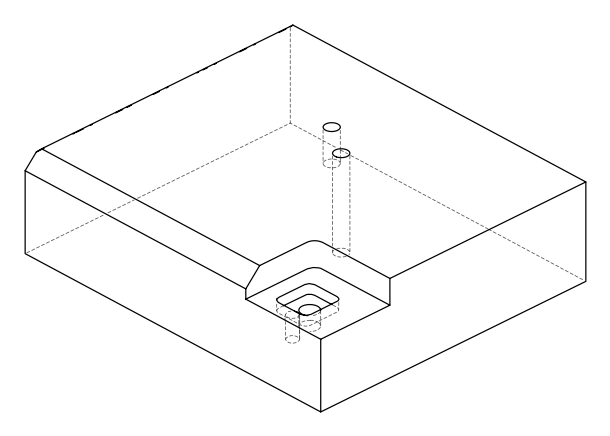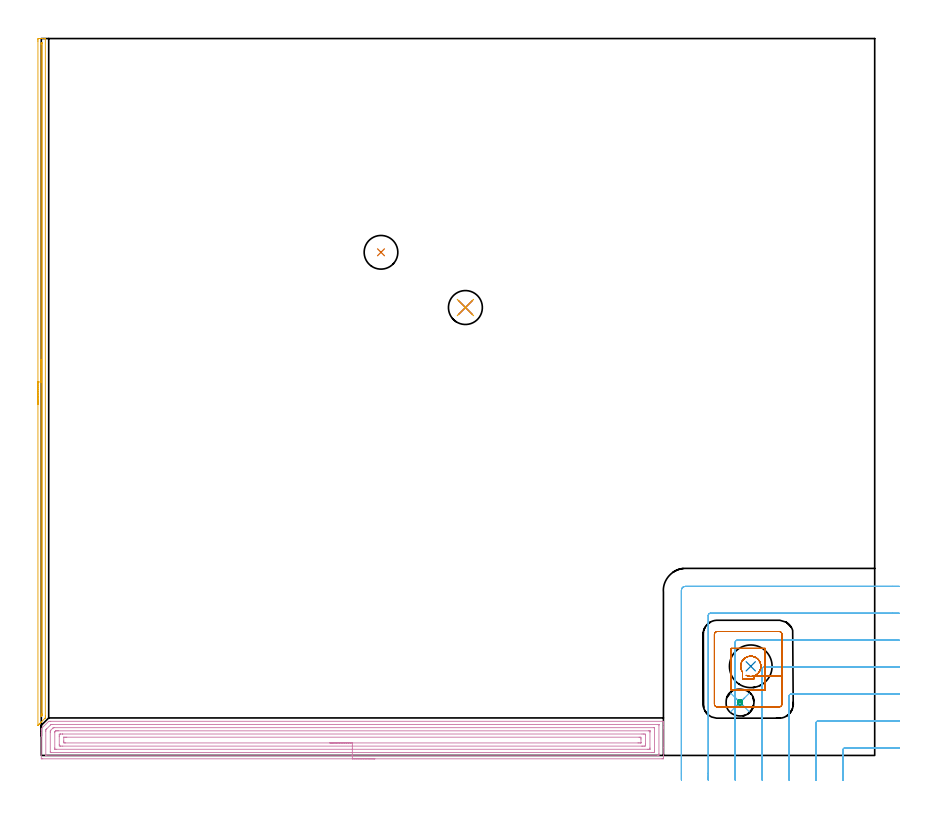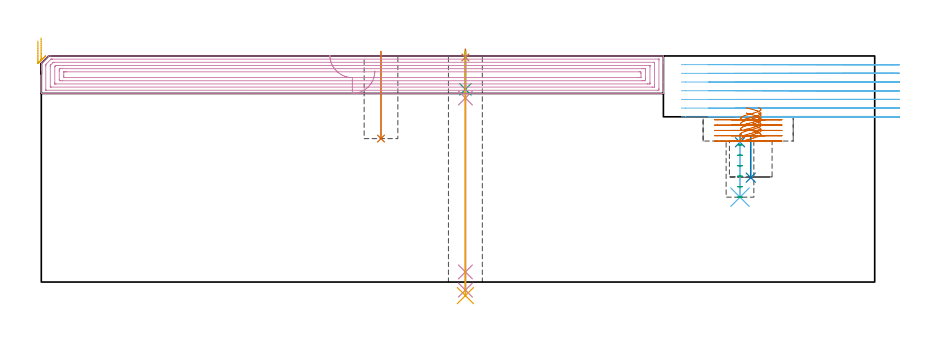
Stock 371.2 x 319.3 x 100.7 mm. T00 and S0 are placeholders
(PLAN: 13 operations, 10 tool changes, 35.5 min)
(1 SPOT_DRILL | STEP1HOLE | NXT0321_9005460120000 | 0.03 min | 2 mm3)
(2 SPOT_DRILL_1 | STEP1POCKET | NXT0321_9005460120000 | 0.04 min | 4178 mm3)
(3 DRILL_BLIND_HOLE_INTO_CENTER | STEP1HOLE | UGT0301_494 | 0.07 min | 984 mm3)
(4 GUN_DRILL_THROUGH_HOLE | STEP1HOLE | UGT0307_006 | 0.51 min | 5552 mm3)
(5 DRILL_TO_ENLARGE_THROUGH_HOLE | STEP1HOLE | UGT0301_281 | 0.44 min | 11461 mm3)
(6 DRILL_BLIND_HOLE_INTO_CENTER_1 | STEP1POCKET | NXT0301_084 | 0.12 min | 2435 mm3)
(7 INDEXABLE_INSERT_DRILL_BLIND_HOLE_FROM_SOLID | STEP1POCKET_1 | UGT0302_001 | 0.16 min | 6493 mm3)
(8 INDEXABLE_INSERT_DRILL_BLIND_HOLE_FROM_SOLID_1 | STEP1POCKET_2 | NXT0302_009 | 0.08 min | 15281 mm3)
(9 MILL_ROUGH_BLIND_HOLE_CONTOUR | STEP1POCKET | NXT0201_013 | Spiral | 0.27 min | 803 mm3)
(10 AREA_MILL | FG_CHAMFER_SURFACE | UGT0205_001 | 13.62 min | 39680 mm3)
(11 AREA_MILL_1 | FG_CHAMFER_SURFACE_1 | UGT0205_001 | 5.01 min | 1657 mm3)
(12 MILL_CORNER_NOTCH_RECTANGULAR | CORNER_NOTCH_RECTANGULAR | UGT0201_008 | Follow Part, ap 4, ae 75% | 12.1 min | 199995 mm3)
(13 MILL_RECTANGULAR_POCKET | POCKET_RECTANGULAR_STRAIGHT | NXT0201_013 | Follow Part, ap 2.5, ae 75% | 3.02 min | 14179 mm3)
(TOOL NXT0321_9005460120000 | NC Spot Drill, 142deg, 12mm, Carbide, Uncoated | D12 PA142 FL30 Z2)
(TOOL UGT0301_494 | Carbide Drill 9.9 mm | D9.9 PA118 FL87 Z2)
(TOOL UGT0307_006 | Gun Drill 9 mm | D9 PA130 FL24 Z1)
(TOOL UGT0301_281 | Twist Drill 15.1 mm | D15.1 PA118 FL120 Z2)
(TOOL NXT0301_084 | Carbide Drill 11.3mm [860.1-1130-034A1-MM 2214] | D11.3 PA140 FL55 Z2)
(TOOL UGT0302_001 | Indexable Insert Drill 15mm | D15 PA180 FL50 Z2)
(TOOL NXT0302_009 | Index. Insert Drill 19mm [880-D1900L25-05] | D19 PA176 FL95 Z2)
(TOOL NXT0201_013 | ENDMILL 10mm | D10 FL30 Z4)
(TOOL UGT0205_001 | Chamfer Mill 20 x 3 x 45 deg. | D20 FL50 Z2)
(TOOL UGT0201_008 | End Mill 16 mm | D16 FL32 Z4)
(OP 1 SPOT_DRILL)
G17 G21 G94 G90
T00 M6
G54
G17 G0 G90 X188.9 Y199.5 S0 M3
G43 Z110.7 H0
G94 G81 G98 Z100.05 F250. R103.7
G80
M5
M2
(OP 2 SPOT_DRILL_1)
G17 G21 G94 G90
T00 M6
G54
G17 G0 G90 X311.2 Y23.6 S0 M3
G43 Z110.7 H0
G94 G81 G98 Z62.271 F250. R65.8
G80
M5
M2
(OP 3 DRILL_BLIND_HOLE_INTO_CENTER)
G17 G21 G94 G90
T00 M6
G54
G17 G0 G90 X188.9 Y199.5 S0 M3
G43 Z110.7 H0
G94 G81 G98 Z85.85 F250. R102.7
G80
M5
M2
(OP 4 GUN_DRILL_THROUGH_HOLE)
G17 G21 G94 G90
T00 M6
G54
G17 G0 G90 X188.9 Y199.5 M8
G43 Z110.7 H0
Z98.18
S716 M3
G94 G1 Z81.955 F125. M26
G4 X.084
Z4.5 F250.
G4 X.084
Z-3.598 F125.
G4 X.084
M5
M9
G0 Z98.18
Z110.7
M2
(OP 5 DRILL_TO_ENLARGE_THROUGH_HOLE)
G17 G21 G94 G90
T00 M6
G54
G17 G0 G90 X188.9 Y199.5 S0 M3
G43 Z110.7 H0
G94 G73 G98 Z-6.036 F250. Q13.342 R102.7
G80
M5
M2
(OP 6 DRILL_BLIND_HOLE_INTO_CENTER_1)
G17 G21 G94 G90
T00 M6
G54
G17 G0 G90 X311.2 Y23.6 S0 M3
G43 Z110.7 H1
G94 G81 G98 Z37.8 F250. R64.8
G80
M5
M2
(OP 7 INDEXABLE_INSERT_DRILL_BLIND_HOLE_FROM_SOLID)
G17 G21 G94 G90
T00 M6
G54
G17 G0 G90 X151.3 Y224.1 S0 M3
G43 Z110.7 H0
G94 G81 G98 Z63.9 F250. R102.7
G80
M5
M2
(OP 8 INDEXABLE_INSERT_DRILL_BLIND_HOLE_FROM_SOLID_1)
G17 G21 G94 G90
T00 M6
G54
G17 G0 G90 X316. Y39.7 S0 M3
G43 Z110.7 H1
G94 G81 G98 Z46.5 F250. R64.8
G80
M5
M2
(OP 9 MILL_ROUGH_BLIND_HOLE_CONTOUR)
G17 G21 G94 G90
T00 M6
G54
G17 G0 G90 X311.2 Y23.6 S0 M3
G43 Z110.7 H0
Z61.133
G94 G3 X311.775 Y24.175 R0.575 F250.
X311.2 Y24.75 R0.575
X310.05 Y23.6 R1.15
X311.2 Y24.75 R-1.15
X310.625 Y24.175 R0.575
X311.2 Y23.6 R0.575
G0 Z56.467
G3 X311.775 Y24.175 R0.575
X311.2 Y24.75 R0.575
X310.05 Y23.6 R1.15
X311.2 Y24.75 R-1.15
X310.625 Y24.175 R0.575
X311.2 Y23.6 R0.575
G0 Z51.8
G3 X311.775 Y24.175 R0.575
X311.2 Y24.75 R0.575
X310.05 Y23.6 R1.15
X311.2 Y24.75 R-1.15
X310.625 Y24.175 R0.575
X311.2 Y23.6 R0.575
G0 Z47.133
G3 X311.775 Y24.175 R0.575
X311.2 Y24.75 R0.575
X310.05 Y23.6 R1.15
X311.2 Y24.75 R-1.15
X310.625 Y24.175 R0.575
X311.2 Y23.6 R0.575
G0 Z42.467
G3 X311.775 Y24.175 R0.575
X311.2 Y24.75 R0.575
X310.05 Y23.6 R1.15
X311.2 Y24.75 R-1.15
X310.625 Y24.175 R0.575
X311.2 Y23.6 R0.575
G0 Z37.8
G3 X311.775 Y24.175 R0.575
X311.2 Y24.75 R0.575
X310.05 Y23.6 R1.15
X311.2 Y24.75 R-1.15
X310.625 Y24.175 R0.575
X311.2 Y23.6 R0.575
G0 Z110.7
M5
M2
(OP 10 AREA_MILL)
G17 G21 G94 G90
T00 M6
G54
G17 G0 G90 X148.55 Y-1.5 S1061 M3
G43 Z110.7 H0
Z94.
G94 G1 X148.512 Z93.128 F250.
X148.398 Z92.264
X148.209 Z91.412
X147.947 Z90.58
X147.613 Z89.774
X147.21 Z89.
X146.742 Z88.264
X146.21 Z87.572
X145.621 Z86.929
X144.978 Z86.34
X144.286 Z85.808
X143.55 Z85.34
X142.776 Z84.937
X141.97 Z84.603
X141.138 Z84.341
X140.287 Z84.152
X139.422 Z84.038
X138.55 Z84.
X0.611
X0.15 Y-1.495 Z84.003
X0.01 Y-1.492 Z84.006
X0. Y-1.348 Z84.149
Y8.61 Z94.104
Y9.166 Z94.663
Y9.49 Z94.986
Y10.046 Z95.543
Y10.37 Z95.865
Y11.017 Z96.516
Y11.69 Z97.189
X0.001 Y11.808 Z97.307
X0.01 Y11.9 Z97.395
X0.097 Y11.998 Z97.497
X3.289 Y15.189 Z100.689
X3.303 Y15.193 Z100.693
X4.182 Y15.2 Z100.7
X276.936
X277.09 Y15.194 Z100.693
X277.1 Y14.884 Z100.383
Y14.536 Z100.035
Y13.89 Z99.384
Y12.686 Z98.183
Y12.13 Z97.624
Y3.469 Z88.967
Y-0.19 Z85.308
Y-0.468 Z85.029
X277.095 Y-1.07 Z84.428
X277.09 Y-1.492 Z84.006
X276.922 Y-1.495 Z84.003
X276.49 Y-1.5 Z84.
X138.55
Y-0.086 Z85.414
X2.29 Y-0.085 Z85.415
X2.033 Y-0.08 Z85.42
X2.01 Y-0.078 Z85.422
X2.005 Y-0.059 Z85.441
X2.001 Y-0.028 Z85.472
X2. Y0.002 Z85.502
Y0.201 Z85.701
X2.001 Y10.76 Z96.26
X2.006 Y11.25 Z96.75
X2.01 Y11.443 Z96.943
X2.101 Y11.54 Z97.04
X2.396 Y11.846 Z97.346
X4.182 Y13.631 Z99.131
X4.316 Y13.757 Z99.257
X4.341 Y13.779 Z99.279
X4.386 Y13.781 Z99.281
X4.484 Y13.784 Z99.284
X4.681 Y13.785 Z99.285
X5.075 Y13.786 Z99.286
X274.81 Y13.785 Z99.285
X275.067 Y13.78 Z99.28
X275.09 Y13.778 Z99.278
X275.095 Y13.759 Z99.259
X275.098 Y13.728 Z99.228
X275.1 Y13.698 Z99.198
Y13.499 Z98.999
X275.099 Y0.69 Z86.19
X275.097 Y0.303 Z85.803
X275.088 Y-0.079 Z85.421
X274.704 Y-0.084 Z85.416
X274.598 Y-0.085 Z85.415
X138.55 Y-0.086 Z85.414
Y1.328 Z86.828
X4.427 Y1.329 Z86.829
X4.182 Y1.33 Z86.83
X4.1 Y1.332 Z86.832
X4.037 Y1.335 Z86.835
X4.01 Y1.345 Z86.845
X4.007 Y1.391 Z86.891
X4.003 Y1.57 Z87.07
X4. Y1.749 Z87.249
X4.001 Y10.37 Z95.87
X4.002 Y10.547 Z96.047
X4.01 Y10.728 Z96.228
X4.027 Y11.016 Z96.516
X4.182 Y11.182 Z96.682
X4.216 Y11.216 Z96.716
X5.129 Y12.13 Z97.63
X5.297 Y12.294 Z97.794
X5.36 Y12.353 Z97.853
X5.373 Y12.363 Z97.863
X5.408 Y12.366 Z97.866
X5.477 Y12.369 Z97.869
X5.723 Y12.371 Z97.871
X272.673
X272.918 Y12.37 Z97.87
X273. Y12.368 Z97.868
X273.063 Y12.365 Z97.865
X273.09 Y12.355 Z97.855
X273.093 Y12.308 Z97.808
X273.097 Y12.13 Z97.63
X273.1 Y11.951 Z97.451
Y2.271 Z87.771
X273.098 Y1.57 Z87.07
X273.096 Y1.395 Z86.895
X273.09 Y1.338 Z86.838
X273.04 Y1.335 Z86.835
X272.918 Y1.333 Z86.833
X272.27 Y1.329 Z86.829
X272.025 Y1.328 Z86.828
X138.55
Y2.743 Z88.243
X6.563
X6.129 Y2.745 Z88.245
X6.033 Y2.747 Z88.247
X6.017 Y2.749 Z88.249
X6.01 Y2.758 Z88.258
X6.006 Y2.805 Z88.305
X6.003 Y2.904 Z88.404
X6. Y3.298 Z88.798
X6.001 Y10.37 Z95.87
X6.006 Y10.476 Z95.976
X6.01 Y10.527 Z96.027
X6.033 Y10.573 Z96.073
X6.169 Y10.71 Z96.21
X6.342 Y10.881 Z96.381
X6.418 Y10.95 Z96.45
X6.562 Y10.953 Z96.453
X6.86 Y10.956 Z96.456
X7.157 Y10.957 Z96.457
X7.753
X270.537
X270.971 Y10.955 Z96.455
X271.067 Y10.953 Z96.453
X271.083 Y10.951 Z96.451
X271.09 Y10.942 Z96.442
X271.094 Y10.895 Z96.395
X271.097 Y10.796 Z96.296
X271.1 Y10.402 Z95.902
Y3.33 Z88.83
X271.096 Y2.906 Z88.406
X271.093 Y2.801 Z88.301
X271.09 Y2.754 Z88.254
X271.034 Y2.75 Z88.25
X270.832 Y2.746 Z88.246
X270.24 Y2.743 Z88.243
X269.943
X138.55
Y4.157 Z89.657
X9.539
X8.697 Y4.16 Z89.66
X8.646 Y4.162 Z89.662
X8.01 Y4.21 Z89.71
X8.002 Y4.845 Z90.345
X8. Y8.366 Z93.866
X8.001 Y8.61 Z94.11
X8.004 Y9.243 Z94.743
X8.01 Y9.49 Z94.99
X8.597 Y9.538 Z95.038
X8.646 Y9.54 Z95.04
X9.485 Y9.543 Z95.043
X9.539
X267.561
X268.403 Y9.54 Z95.04
X268.454 Y9.538 Z95.038
X269.09 Y9.49 Z94.99
X269.098 Y8.855 Z94.355
X269.1 Y5.334 Z90.834
X269.099 Y5.09 Z90.59
X269.096 Y4.457 Z89.957
X269.09 Y4.21 Z89.71
X268.503 Y4.162 Z89.662
X268.454 Y4.16 Z89.66
X267.615 Y4.157 Z89.657
X267.561
X138.55
Y5.571 Z91.071
X10.835 Y5.572 Z91.072
X10.431 Y5.574 Z91.074
X10.036 Y5.578 Z91.078
X10.01 Y5.97 Z91.47
X10.002 Y6.393 Z91.893
X10. Y7.943 Z93.443
X10.002 Y8.049 Z93.549
X10.006 Y8.101 Z93.601
X10.01 Y8.122 Z93.622
X10.032 Y8.124 Z93.624
X10.431 Y8.127 Z93.627
X10.92 Y8.129 Z93.629
X11.324
X266.265 Y8.128 Z93.628
X266.669 Y8.126 Z93.626
X267.064 Y8.122 Z93.622
X267.09 Y7.73 Z93.23
X267.098 Y7.307 Z92.807
X267.1 Y5.757 Z91.257
X267.098 Y5.651 Z91.151
X267.094 Y5.599 Z91.099
X267.09 Y5.578 Z91.078
X267.069 Y5.576 Z91.076
X266.669 Y5.572 Z91.072
X266.181 Y5.571 Z91.071
X265.776
X138.55
X137.678 Z91.109
X136.814 Z91.223
X135.962 Z91.412
X135.13 Z91.674
X134.324 Z92.008
X133.55 Z92.411
X132.814 Z92.88
X132.122 Z93.411
X131.479 Z94.
X130.89 Z94.643
X130.359 Z95.335
X129.89 Z96.071
X129.487 Z96.845
X129.153 Z97.651
X128.891 Z98.483
X128.702 Z99.335
X128.588 Z100.2
X128.55 Z101.071
G0 Z110.7
M5
M2
(OP 11 AREA_MILL_1)
G17 G21 G94 G90
T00 M6
G54
G17 G0 G90 X-1.5 Y156.35 S1061 M3
G43 Z110.7 H0
Z107.4
G94 G1 Y156.388 Z106.528 F250.
Y156.502 Z105.663
Y156.691 Z104.812
Y156.953 Z103.98
Y157.287 Z103.174
Y157.69 Z102.4
Y158.158 Z101.664
Y158.69 Z100.972
Y159.279 Z100.329
Y159.922 Z99.74
Y160.614 Z99.208
Y161.35 Z98.74
Y162.124 Z98.337
Y162.93 Z98.003
Y163.762 Z97.741
Y164.614 Z97.552
Y165.478 Z97.438
Y166.35 Z97.4
Y318.135
X-1.499 Y318.681 Z97.401
X-1.496 Y319.024
X-1.492 Y319.29 Z97.403
X-1.16 Y319.3 Z97.734
X-0.624 Z98.273
X-0.287 Z98.609
X0.25 Z99.145
X0.587 Z99.481
X1.538 Z100.437
X1.671 Y319.297 Z100.564
X1.798 Y319.29 Z100.689
X1.8 Y319.127 Z100.7
X1.793 Y17.574 Z100.693
X1.786 Y16.722 Z100.686
X1.775 Y16.7 Z100.675
X1.758 Y16.673 Z100.657
X1.46 Y16.365 Z100.357
X0.15 Y15.051 Z99.046
X0.011 Y14.913 Z98.909
X-0.145 Y14.757 Z98.753
X-0.287 Y14.613 Z98.609
X-0.435 Y14.466 Z98.463
X-0.573 Y14.328 Z98.325
X-0.724 Y14.176 Z98.172
X-0.881 Y14.019 Z98.017
X-1.001 Y13.899 Z97.897
X-1.16 Y13.738 Z97.734
X-1.327 Y13.573 Z97.571
X-1.384 Y13.516 Z97.514
X-1.496 Y13.416 Z97.402
X-1.499 Y13.425 Z97.399
X-1.5 Y166.35 Z97.4
X-0.086 Z98.814
Y316.688
X-0.085 Y316.894 Z98.815
X-0.082 Y317.135 Z98.818
X-0.079 Y317.254 Z98.821
X-0.071 Y317.291 Z98.829
X-0.048 Y317.292 Z98.852
X0.191 Y317.299 Z99.091
X0.339 Y317.297 Z99.239
X0.369 Y317.294 Z99.269
X0.378 Y317.29 Z99.278
X0.381 Y317.281 Z99.281
X0.383 Y317.246 Z99.283
X0.385 Y317.1 Z99.285
X0.378 Y18.486 Z99.278
X0.377 Y18.277 Z99.277
X0.374 Y17.811 Z99.274
X0.372 Y17.751 Z99.272
X0.345 Y17.712 Z99.245
X0.234 Y17.593 Z99.134
X0.036 Y17.395 Z98.936
X-0.032 Y17.332 Z98.868
X-0.079 Y17.291 Z98.821
X-0.082 Y17.384 Z98.818
X-0.084 Y17.593 Z98.816
X-0.086 Y17.992 Z98.814
Y18.281
Y166.35
Y167.222 Z98.852
Y168.086 Z98.966
Y168.938 Z99.155
Y169.77 Z99.417
Y170.576 Z99.751
Y171.35 Z100.154
Y172.086 Z100.623
Y172.778 Z101.154
Y173.421 Z101.743
Y174.01 Z102.386
Y174.542 Z103.078
Y175.01 Z103.814
Y175.413 Z104.588
Y175.747 Z105.394
Y176.009 Z106.226
Y176.198 Z107.078
Y176.312 Z107.943
Y176.35 Z108.814
G0 Z110.7
M5
M2
(OP 12 MILL_CORNER_NOTCH_RECTANGULAR)
G17 G21 G94 G90
T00 M6
G54
G17 G0 G90 X382.2 Y3.3 S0 M3
G43 Z110.7 H0
Z96.828
G94 G1 X379.2 F250.
X357.894 F500.
G3 X357.1 Y2.506 R0.8
G1 Y-7.746
Y-8.
X357.089 Y-11. F250.
G0 Z110.7
X382.2 Y15.3
Z96.828
G1 X379.2
X345.895 F500.
G3 X345.1 Y14.505 R0.8
G1 Y-7.746
X345.099 Y-8.
X345.087 Y-11. F250.
G0 Z110.7
X382.2 Y27.3
Z96.828
G1 X379.2
X333.895 F500.
G3 X333.1 Y26.505 R0.8
G1 Y-7.746
X333.099 Y-8.
X333.083 Y-11. F250.
G0 Z110.7
X382.2 Y39.3
Z96.828
G1 X379.2
X321.895 F500.
G3 X321.1 Y38.505 R0.8
G1 Y-7.746
X321.099 Y-8.
X321.078 Y-11. F250.
G0 Z110.7
X382.2 Y51.3
Z96.828
G1 X379.2
X309.896 F500.
G3 X309.1 Y50.504 R0.8
G1 Y-7.746
G2 X309.099 Y-8. R24.
G1 X309.067 Y-11. F250.
G0 Z110.7
X382.2 Y63.3
Z96.828
G1 X379.2
X297.896 F500.
G3 X297.1 Y62.504 R0.8
G1 Y-7.746
G2 X297.097 Y-8. R12.
G1 X297.034 Y-10.999 F250.
G0 Z110.7
X382.2 Y75.3
Z96.828
G1 X379.2
X286.9 F500.
G3 X285.1 Y73.5 R1.8
G1 Y-7.746
Y-10.746 F250.
G0 Z110.7
X382.2 Y3.3
Z92.957
G1 X379.2
X357.894 F500.
G3 X357.1 Y2.506 R0.8
G1 Y-7.758
Y-8.
X357.089 Y-11. F250.
G0 Z110.7
X382.2 Y15.3
Z92.957
G1 X379.2
X345.895 F500.
G3 X345.1 Y14.505 R0.8
G1 Y-7.758
Y-8.
X345.087 Y-11. F250.
G0 Z110.7
X382.2 Y27.3
Z92.957
G1 X379.2
X333.895 F500.
G3 X333.1 Y26.505 R0.8
G1 Y-7.758
X333.099 Y-8.
X333.084 Y-11. F250.
G0 Z110.7
X382.2 Y39.3
Z92.957
G1 X379.2
X321.895 F500.
G3 X321.1 Y38.505 R0.8
G1 Y-7.758
X321.099 Y-8.
X321.079 Y-11. F250.
G0 Z110.7
X382.2 Y51.3
Z92.957
G1 X379.2
X309.896 F500.
G3 X309.1 Y50.504 R0.8
G1 Y-7.758
G2 X309.099 Y-8. R24.
G1 X309.068 Y-11. F250.
G0 Z110.7
X382.2 Y63.3
Z92.957
G1 X379.2
X297.896 F500.
G3 X297.1 Y62.504 R0.8
G1 Y-7.758
G2 X297.098 Y-8. R12.
G1 X297.037 Y-10.999 F250.
G0 Z110.7
X382.2 Y75.3
Z92.957
G1 X379.2
X286.9 F500.
G3 X285.1 Y73.5 R1.8
G1 Y-7.758
Y-10.758 F250.
G0 Z110.7
X382.2 Y3.3
Z89.086
G1 X379.2
X357.894 F500.
G3 X357.1 Y2.506 R0.8
G1 Y-8.
Y-11. F250.
G0 Z110.7
X382.2 Y15.3
Z89.086
G1 X379.2
X345.895 F500.
G3 X345.1 Y14.505 R0.8
G1 Y-8.
Y-11. F250.
G0 Z110.7
X382.2 Y27.3
Z89.086
G1 X379.2
X333.895 F500.
G3 X333.1 Y26.505 R0.8
G1 Y-8.
Y-11. F250.
G0 Z110.7
X382.2 Y39.3
Z89.086
G1 X379.2
X321.895 F500.
G3 X321.1 Y38.505 R0.8
G1 Y-8.
Y-11. F250.
G0 Z110.7
X382.2 Y51.3
Z89.086
G1 X379.2
X309.896 F500.
G3 X309.1 Y50.504 R0.8
G1 Y-8.
Y-11. F250.
G0 Z110.7
X382.2 Y63.3
Z89.086
G1 X379.2
X297.896 F500.
G3 X297.1 Y62.504 R0.8
G1 Y-8.
Y-11. F250.
G0 Z110.7
X382.2 Y75.3
Z89.086
G1 X379.2
X286.9 F500.
G3 X285.1 Y73.5 R1.8
G1 Y-8.
Y-11. F250.
G0 Z110.7
X382.2 Y3.3
Z85.214
G1 X379.2
X357.894 F500.
G3 X357.1 Y2.506 R0.8
G1 Y-8.
Y-11. F250.
G0 Z110.7
X382.2 Y15.3
Z85.214
G1 X379.2
X345.895 F500.
G3 X345.1 Y14.505 R0.8
G1 Y-8.
Y-11. F250.
G0 Z110.7
X382.2 Y27.3
Z85.214
G1 X379.2
X333.895 F500.
G3 X333.1 Y26.505 R0.8
G1 Y-8.
Y-11. F250.
G0 Z110.7
X382.2 Y39.3
Z85.214
G1 X379.2
X321.895 F500.
G3 X321.1 Y38.505 R0.8
G1 Y-8.
Y-11. F250.
G0 Z110.7
X382.2 Y51.3
Z85.214
G1 X379.2
X309.896 F500.
G3 X309.1 Y50.504 R0.8
G1 Y-8.
Y-11. F250.
G0 Z110.7
X382.2 Y63.3
Z85.214
G1 X379.2
X297.896 F500.
G3 X297.1 Y62.504 R0.8
G1 Y-8.
Y-11. F250.
G0 Z110.7
X382.2 Y75.3
Z85.214
G1 X379.2
X286.9 F500.
G3 X285.1 Y73.5 R1.8
G1 Y-8.
Y-11. F250.
G0 Z110.7
X382.2 Y3.3
Z81.343
G1 X379.2
X357.894 F500.
G3 X357.1 Y2.506 R0.8
G1 Y-8.
Y-11. F250.
G0 Z110.7
X382.2 Y15.3
Z81.343
G1 X379.2
X345.895 F500.
G3 X345.1 Y14.505 R0.8
G1 Y-8.
Y-11. F250.
G0 Z110.7
X382.2 Y27.3
Z81.343
G1 X379.2
X333.895 F500.
G3 X333.1 Y26.505 R0.8
G1 Y-8.
Y-11. F250.
G0 Z110.7
X382.2 Y39.3
Z81.343
G1 X379.2
X321.895 F500.
G3 X321.1 Y38.505 R0.8
G1 Y-8.
Y-11. F250.
G0 Z110.7
X382.2 Y51.3
Z81.343
G1 X379.2
X309.896 F500.
G3 X309.1 Y50.504 R0.8
G1 Y-8.
Y-11. F250.
G0 Z110.7
X382.2 Y63.3
Z81.343
G1 X379.2
X297.896 F500.
G3 X297.1 Y62.504 R0.8
G1 Y-8.
Y-11. F250.
G0 Z110.7
X382.2 Y75.3
Z81.343
G1 X379.2
X286.9 F500.
G3 X285.1 Y73.5 R1.8
G1 Y-8.
Y-11. F250.
G0 Z110.7
X382.2 Y3.3
Z77.471
G1 X379.2
X357.894 F500.
G3 X357.1 Y2.506 R0.8
G1 Y-8.
Y-11. F250.
G0 Z110.7
X382.2 Y15.3
Z77.471
G1 X379.2
X345.895 F500.
G3 X345.1 Y14.505 R0.8
G1 Y-8.
Y-11. F250.
G0 Z110.7
X382.2 Y27.3
Z77.471
G1 X379.2
X333.895 F500.
G3 X333.1 Y26.505 R0.8
G1 Y-8.
Y-11. F250.
G0 Z110.7
X382.2 Y39.3
Z77.471
G1 X379.2
X321.895 F500.
G3 X321.1 Y38.505 R0.8
G1 Y-8.
Y-11. F250.
G0 Z110.7
X382.2 Y51.3
Z77.471
G1 X379.2
X309.896 F500.
G3 X309.1 Y50.504 R0.8
G1 Y-8.
Y-11. F250.
G0 Z110.7
X382.2 Y63.3
Z77.471
G1 X379.2
X297.896 F500.
G3 X297.1 Y62.504 R0.8
G1 Y-8.
Y-11. F250.
G0 Z110.7
X382.2 Y75.3
Z77.471
G1 X379.2
X286.9 F500.
G3 X285.1 Y73.5 R1.8
G1 Y-8.
Y-11. F250.
G0 Z110.7
X382.2 Y3.3
Z73.6
G1 X379.2
X357.894 F500.
G3 X357.1 Y2.506 R0.8
G1 Y-8.
Y-11. F250.
G0 Z110.7
X382.2 Y15.3
Z73.6
G1 X379.2
X345.895 F500.
G3 X345.1 Y14.505 R0.8
G1 Y-8.
Y-11. F250.
G0 Z110.7
X382.2 Y27.3
Z73.6
G1 X379.2
X333.895 F500.
G3 X333.1 Y26.505 R0.8
G1 Y-8.
Y-11. F250.
G0 Z110.7
X382.2 Y39.3
Z73.6
G1 X379.2
X321.895 F500.
G3 X321.1 Y38.505 R0.8
G1 Y-8.
Y-11. F250.
G0 Z110.7
X382.2 Y51.3
Z73.6
G1 X379.2
X309.896 F500.
G3 X309.1 Y50.504 R0.8
G1 Y-8.
Y-11. F250.
G0 Z110.7
X382.2 Y63.3
Z73.6
G1 X379.2
X297.896 F500.
G3 X297.1 Y62.504 R0.8
G1 Y-8.
Y-11. F250.
G0 Z110.7
X382.2 Y75.3
Z73.6
G1 X379.2
X286.9 F500.
G3 X285.1 Y73.5 R1.8
G1 Y-8.
Y-11. F250.
G0 Z110.7
M5
M2
(OP 13 MILL_RECTANGULAR_POCKET)
G17 G21 G94 G90
T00 M6
G54
G17 G0 G90 X313.948 Y35.69 S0 M3
G43 Z110.7 H0
Z77.644
G94 G1 X314.597 Y35.418 Z77.455 F250.
X315.306 Y35.249 Z77.26
X316.033 Y35.195 Z77.065
X316.759 Y35.26 Z76.869
X317.465 Y35.441 Z76.674
X318.133 Y35.734 Z76.478
X318.745 Y36.13 Z76.283
X318.97 Y36.329 Z76.203
X319.195 Y36.527 Z76.122
X319.675 Y37.096 Z75.923
X320.054 Y37.737 Z75.723
X320.322 Y38.431 Z75.524
X320.473 Y39.16 Z75.325
X320.501 Y39.903 Z75.125
X320.468 Y40.202 Z75.045
X320.433 Y40.501 Z74.964
X320.218 Y41.269 Z74.75
X319.873 Y41.988 Z74.537
X319.408 Y42.635 Z74.323
X318.837 Y43.192 Z74.11
X318.178 Y43.64 Z73.896
X317.451 Y43.966 Z73.682
X317.16 Y44.046 Z73.602
X316.869 Y44.122 Z73.521
X316.148 Y44.201 Z73.327
X315.424 Y44.164 Z73.132
X314.716 Y44.013 Z72.938
X314.04 Y43.751 Z72.744
X313.415 Y43.384 Z72.55
X312.855 Y42.923 Z72.356
X312.653 Y42.7 Z72.275
X312.3
Y42.257
G0 X319.405 Y36.776 Z77.644
G1 X319.675 Y37.096 Z77.532
X320.054 Y37.737 Z77.332
X320.322 Y38.431 Z77.133
X320.473 Y39.16 Z76.933
X320.501 Y39.903 Z76.734
X320.468 Y40.202 Z76.654
X320.433 Y40.501 Z76.573
X320.218 Y41.269 Z76.359
X319.873 Y41.988 Z76.146
X319.408 Y42.635 Z75.932
X318.837 Y43.192 Z75.718
X318.178 Y43.64 Z75.505
X317.451 Y43.966 Z75.291
X317.16 Y44.046 Z75.21
X316.869 Y44.122 Z75.13
X316.054 Y44.203 Z74.91
X315.239 Y44.136 Z74.691
X314.449 Y43.924 Z74.472
X313.709 Y43.574 Z74.253
X313.045 Y43.097 Z74.033
X312.476 Y42.508 Z73.814
X312.303 Y42.261 Z73.733
X312.133 Y42.012 Z73.653
X311.787 Y41.283 Z73.436
X311.575 Y40.505 Z73.22
X311.504 Y39.702 Z73.004
X311.574 Y38.898 Z72.788
X311.785 Y38.12 Z72.572
X312.13 Y37.391 Z72.356
X312.3 Y37.141 Z72.275
Y34.1 F500.
X317.4
Y35.43
X322.4
Y47.7
X307.3
Y29.1
X322.4
Y35.43
X329.9
Y53.9
G3 X328.6 Y55.2 R1.3
G1 X301.1
G3 X299.8 Y53.9 R1.3
G1 Y22.9
G3 X301.1 Y21.6 R1.3
G1 X328.6
G3 X329.9 Y22.9 R1.3
G1 Y35.43
Y36.43
G0 X313.949 Y35.688 Z75.275
G1 X314.111 Y35.608 Z75.227 F250.
X314.392 Y35.501 Z75.146
X314.672 Y35.394 Z75.066
X315.371 Y35.239 Z74.874
X316.086 Y35.196 Z74.682
X316.798 Y35.267 Z74.49
X317.49 Y35.45 Z74.298
X318.145 Y35.74 Z74.107
X318.745 Y36.13 Z73.915
X318.97 Y36.329 Z73.834
X319.195 Y36.527 Z73.754
X319.565 Y36.948 Z73.604
X319.879 Y37.412 Z73.454
X320.014 Y37.679 Z73.373
X320.149 Y37.947 Z73.293
X320.363 Y38.58 Z73.114
X320.481 Y39.236 Z72.935
X320.501 Y39.903 Z72.757
X320.468 Y40.202 Z72.676
X320.433 Y40.501 Z72.595
X320.218 Y41.269 Z72.382
X319.873 Y41.988 Z72.168
X319.408 Y42.635 Z71.954
X318.837 Y43.192 Z71.741
X318.178 Y43.64 Z71.527
X317.451 Y43.966 Z71.314
X317.16 Y44.046 Z71.233
X316.869 Y44.122 Z71.152
X316.148 Y44.201 Z70.958
X315.424 Y44.164 Z70.764
X314.716 Y44.013 Z70.57
X314.04 Y43.751 Z70.375
X313.415 Y43.384 Z70.181
X312.855 Y42.923 Z69.987
X312.653 Y42.7 Z69.906
X312.3
Y42.257
G0 X319.411 Y36.773 Z75.275
G1 X319.565 Y36.948 Z75.213
X319.879 Y37.412 Z75.062
X320.014 Y37.679 Z74.982
X320.149 Y37.947 Z74.902
X320.363 Y38.58 Z74.723
X320.481 Y39.236 Z74.544
X320.501 Y39.903 Z74.365
X320.468 Y40.202 Z74.285
X320.433 Y40.501 Z74.204
X320.218 Y41.269 Z73.99
X319.873 Y41.988 Z73.777
X319.408 Y42.635 Z73.563
X318.837 Y43.192 Z73.35
X318.178 Y43.64 Z73.136
X317.451 Y43.966 Z72.922
X317.16 Y44.046 Z72.842
X316.869 Y44.122 Z72.761
X316.054 Y44.203 Z72.542
X315.239 Y44.136 Z72.322
X314.449 Y43.924 Z72.103
X313.709 Y43.574 Z71.884
X313.045 Y43.097 Z71.665
X312.476 Y42.508 Z71.445
X312.303 Y42.261 Z71.365
X312.133 Y42.012 Z71.284
X311.787 Y41.283 Z71.068
X311.575 Y40.505 Z70.852
X311.504 Y39.702 Z70.635
X311.574 Y38.898 Z70.419
X311.785 Y38.12 Z70.203
X312.13 Y37.391 Z69.987
X312.3 Y37.141 Z69.906
Y34.1 F500.
X317.4
Y35.43
X322.4
Y47.7
X307.3
Y29.1
X322.4
Y35.43
X329.9
Y53.9
G3 X328.6 Y55.2 R1.3
G1 X301.1
G3 X299.8 Y53.9 R1.3
G1 Y22.9
G3 X301.1 Y21.6 R1.3
G1 X328.6
G3 X329.9 Y22.9 R1.3
G1 Y35.43
Y36.43
G0 X313.948 Y35.688 Z72.906
G1 X314.114 Y35.607 Z72.857 F250.
X314.394 Y35.501 Z72.776
X314.674 Y35.394 Z72.696
X315.372 Y35.239 Z72.505
X316.085 Y35.196 Z72.313
X316.796 Y35.267 Z72.122
X317.487 Y35.449 Z71.93
X318.141 Y35.738 Z71.739
X318.74 Y36.127 Z71.547
X319.249 Y36.582 Z71.364
X319.442 Y36.811 Z71.284
X319.635 Y37.041 Z71.204
X320.031 Y37.691 Z71.
X320.312 Y38.398 Z70.796
X320.471 Y39.143 Z70.592
X320.501 Y39.903 Z70.388
X320.468 Y40.202 Z70.307
X320.433 Y40.501 Z70.227
X320.218 Y41.269 Z70.013
X319.873 Y41.988 Z69.799
X319.408 Y42.635 Z69.586
X318.837 Y43.192 Z69.372
X318.178 Y43.64 Z69.158
X317.451 Y43.966 Z68.945
X317.16 Y44.046 Z68.864
X316.869 Y44.122 Z68.783
X316.148 Y44.201 Z68.589
X315.424 Y44.164 Z68.395
X314.716 Y44.013 Z68.201
X314.04 Y43.751 Z68.007
X313.415 Y43.384 Z67.812
X312.855 Y42.923 Z67.618
X312.653 Y42.7 Z67.537
X312.3
Y42.257
G0 X319.41 Y36.773 Z72.906
G1 X319.442 Y36.811 Z72.893
X319.635 Y37.041 Z72.812
X320.031 Y37.691 Z72.608
X320.312 Y38.398 Z72.404
X320.471 Y39.143 Z72.201
X320.501 Y39.903 Z71.997
X320.468 Y40.202 Z71.916
X320.433 Y40.501 Z71.835
X320.218 Y41.269 Z71.622
X319.873 Y41.988 Z71.408
X319.408 Y42.635 Z71.195
X318.837 Y43.192 Z70.981
X318.178 Y43.64 Z70.767
X317.451 Y43.966 Z70.554
X317.16 Y44.046 Z70.473
X316.869 Y44.122 Z70.392
X316.054 Y44.203 Z70.173
X315.239 Y44.136 Z69.954
X314.449 Y43.924 Z69.734
X313.709 Y43.574 Z69.515
X313.045 Y43.097 Z69.296
X312.476 Y42.508 Z69.077
X312.303 Y42.261 Z68.996
X312.133 Y42.012 Z68.915
X311.787 Y41.283 Z68.699
X311.575 Y40.505 Z68.483
X311.503 Y39.702 Z68.267
X311.574 Y38.898 Z68.051
X311.785 Y38.12 Z67.835
X312.13 Y37.391 Z67.618
X312.3 Y37.141 Z67.537
Y34.1 F500.
X317.4
Y35.43
X322.4
Y47.7
X307.3
Y29.1
X322.4
Y35.43
X329.9
Y53.9
G3 X328.6 Y55.2 R1.3
G1 X301.1
G3 X299.8 Y53.9 R1.3
G1 Y22.9
G3 X301.1 Y21.6 R1.3
G1 X328.6
G3 X329.9 Y22.9 R1.3
G1 Y35.43
Y36.43
G0 X313.947 Y35.688 Z70.537
G1 X314.224 Y35.57 Z70.457 F250.
X314.499 Y35.451 Z70.376
X315.221 Y35.263 Z70.177
X315.964 Y35.195 Z69.977
X316.707 Y35.252 Z69.777
X317.431 Y35.43 Z69.577
X318.116 Y35.725 Z69.377
X318.743 Y36.129 Z69.178
X318.968 Y36.327 Z69.097
X319.194 Y36.525 Z69.017
X319.673 Y37.095 Z68.817
X320.053 Y37.735 Z68.618
X320.322 Y38.43 Z68.418
X320.473 Y39.159 Z68.219
X320.501 Y39.903 Z68.019
X320.468 Y40.202 Z67.939
X320.433 Y40.501 Z67.858
X320.218 Y41.269 Z67.644
X319.873 Y41.988 Z67.431
X319.408 Y42.635 Z67.217
X318.837 Y43.192 Z67.003
X318.178 Y43.64 Z66.79
X317.451 Y43.966 Z66.576
X317.16 Y44.046 Z66.495
X316.869 Y44.122 Z66.415
X316.148 Y44.201 Z66.22
X315.424 Y44.164 Z66.026
X314.716 Y44.013 Z65.832
X314.04 Y43.751 Z65.638
X313.415 Y43.384 Z65.444
X312.855 Y42.923 Z65.249
X312.653 Y42.7 Z65.169
X312.3
Y42.257
G0 X319.405 Y36.776 Z70.537
G1 X319.673 Y37.095 Z70.426
X320.053 Y37.735 Z70.226
X320.322 Y38.43 Z70.027
X320.473 Y39.159 Z69.827
X320.501 Y39.903 Z69.628
X320.468 Y40.202 Z69.547
X320.433 Y40.501 Z69.467
X320.218 Y41.269 Z69.253
X319.873 Y41.988 Z69.039
X319.408 Y42.635 Z68.826
X318.837 Y43.192 Z68.612
X318.178 Y43.64 Z68.399
X317.451 Y43.966 Z68.185
X317.16 Y44.046 Z68.104
X316.869 Y44.122 Z68.023
X316.054 Y44.203 Z67.804
X315.239 Y44.136 Z67.585
X314.449 Y43.924 Z67.366
X313.709 Y43.574 Z67.147
X313.045 Y43.097 Z66.927
X312.476 Y42.508 Z66.708
X312.303 Y42.261 Z66.627
X312.133 Y42.012 Z66.546
X311.787 Y41.283 Z66.33
X311.575 Y40.505 Z66.114
X311.503 Y39.702 Z65.898
X311.574 Y38.898 Z65.682
X311.785 Y38.12 Z65.466
X312.13 Y37.391 Z65.25
X312.3 Y37.141 Z65.169
Y34.1 F500.
X317.4
Y35.43
X322.4
Y47.7
X307.3
Y29.1
X322.4
Y35.43
X329.9
Y53.9
G3 X328.6 Y55.2 R1.3
G1 X301.1
G3 X299.8 Y53.9 R1.3
G1 Y22.9
G3 X301.1 Y21.6 R1.3
G1 X328.6
G3 X329.9 Y22.9 R1.3
G1 Y35.43
Y36.43
G0 X313.948 Y35.69 Z68.169
G1 X314.597 Y35.418 Z67.98 F250.
X315.306 Y35.249 Z67.785
X316.033 Y35.196 Z67.589
X316.76 Y35.261 Z67.394
X317.466 Y35.442 Z67.199
X318.134 Y35.734 Z67.003
X318.746 Y36.131 Z66.808
X319. Y36.355 Z66.717
X319.223 Y36.555 Z66.637
X319.693 Y37.122 Z66.439
X320.064 Y37.758 Z66.242
X320.326 Y38.446 Z66.045
X320.474 Y39.168 Z65.848
X320.501 Y39.903 Z65.65
X320.468 Y40.202 Z65.57
X320.433 Y40.501 Z65.489
X320.218 Y41.269 Z65.275
X319.873 Y41.988 Z65.062
X319.408 Y42.635 Z64.848
X318.837 Y43.192 Z64.635
X318.178 Y43.64 Z64.421
X317.451 Y43.966 Z64.207
X317.16 Y44.046 Z64.127
X316.869 Y44.122 Z64.046
X316.148 Y44.201 Z63.852
X315.424 Y44.164 Z63.657
X314.716 Y44.013 Z63.463
X314.04 Y43.751 Z63.269
X313.415 Y43.384 Z63.075
X312.855 Y42.923 Z62.881
X312.653 Y42.7 Z62.8
X312.3
Y42.257
G0 X319.406 Y36.776 Z68.169
G1 X319.693 Y37.122 Z68.048
X320.064 Y37.758 Z67.851
X320.326 Y38.446 Z67.654
X320.474 Y39.168 Z67.456
X320.501 Y39.903 Z67.259
X320.468 Y40.202 Z67.179
X320.433 Y40.501 Z67.098
X320.218 Y41.269 Z66.884
X319.873 Y41.988 Z66.671
X319.408 Y42.635 Z66.457
X318.837 Y43.192 Z66.243
X318.178 Y43.64 Z66.03
X317.451 Y43.966 Z65.816
X317.16 Y44.046 Z65.735
X316.869 Y44.122 Z65.655
X316.054 Y44.203 Z65.435
X315.239 Y44.136 Z65.216
X314.449 Y43.924 Z64.997
X313.709 Y43.574 Z64.778
X313.045 Y43.097 Z64.558
X312.476 Y42.508 Z64.339
X312.303 Y42.261 Z64.259
X312.133 Y42.012 Z64.178
X311.787 Y41.283 Z63.961
X311.575 Y40.505 Z63.745
X311.503 Y39.702 Z63.529
X311.574 Y38.898 Z63.313
X311.785 Y38.12 Z63.097
X312.13 Y37.391 Z62.881
X312.3 Y37.141 Z62.8
Y34.1 F500.
X317.4
Y35.43
X322.4
Y47.7
X307.3
Y29.1
X322.4
Y35.43
X329.9
Y53.9
G3 X328.6 Y55.2 R1.3
G1 X301.1
G3 X299.8 Y53.9 R1.3
G1 Y22.9
G3 X301.1 Y21.6 R1.3
G1 X328.6
G3 X329.9 Y22.9 R1.3
G1 Y35.43
Y36.43
G0 Z110.7
M5
M2
